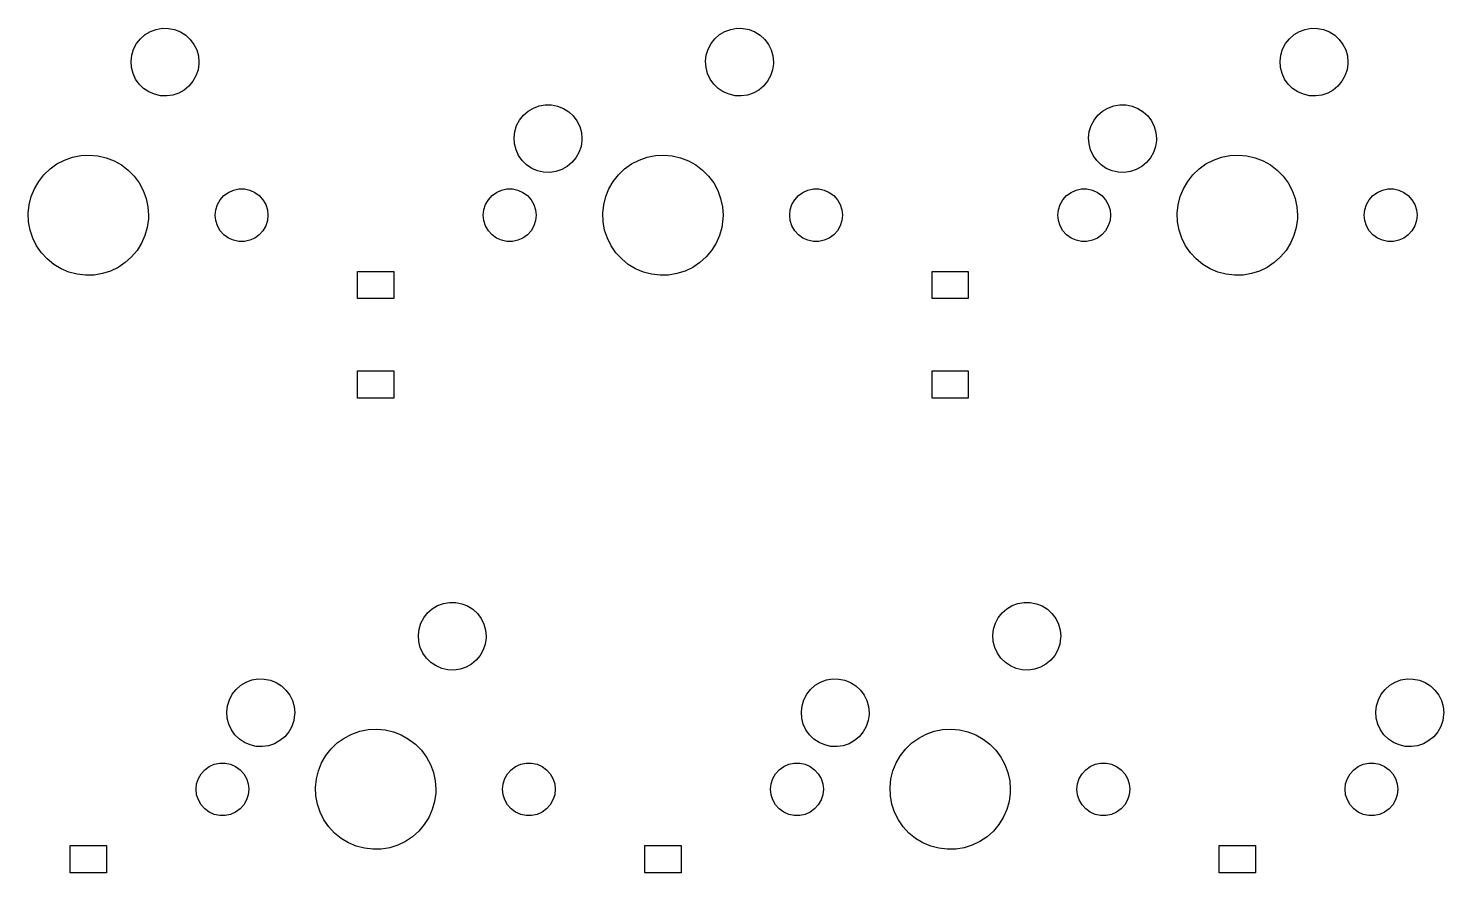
# Model space of a CAD drawing. Extents: x 30 to 427, y -149 to -23.
# Drawn here: x 128.98 to 175.91, y -83.73 to -55.71 of the extents above; entities that cross this region are included whole.
import ezdxf

# ---------------------------------------------------------------- set-up
doc = ezdxf.new("R2010")
doc.units = 0
doc.layers.add('BLACK', color=7, linetype='CONTINUOUS')

msp = doc.modelspace()

# ---------------------------------------------------------------- linework, layer by layer
at = {"layer": 'BLACK', "linetype": 'CONTINUOUS'}
for p, q in [((132.847, -55.9224), (133.024, -55.8171)), ((133.024, -55.8171), (133.218, -55.7458)), ((133.218, -55.7458), (133.42, -55.711)), ((133.42, -55.711), (133.626, -55.7137)), ((133.626, -55.7137), (133.828, -55.7538)), ((133.828, -55.7538), (134.019, -55.8301)), ((134.019, -55.8301), (134.194, -55.94)), ((151.897, -55.9224), (152.074, -55.8171)), ((152.074, -55.8171), (152.268, -55.7458)), ((152.268, -55.7458), (152.47, -55.711)), ((152.47, -55.711), (152.676, -55.7137)), ((152.676, -55.7137), (152.878, -55.7538)), ((152.878, -55.7538), (153.069, -55.8301)), ((153.069, -55.8301), (153.244, -55.94)), ((170.947, -55.9224), (171.124, -55.8171)), ((171.124, -55.8171), (171.318, -55.7458)), ((171.318, -55.7458), (171.52, -55.711)), ((171.52, -55.711), (171.726, -55.7137)), ((171.726, -55.7137), (171.928, -55.7538)), ((171.928, -55.7538), (172.119, -55.8301)), ((172.119, -55.8301), (172.294, -55.94)), ((132.469, -56.402), (132.565, -56.2198)), ((132.565, -56.2198), (132.693, -56.0581)), ((132.693, -56.0581), (132.847, -55.9224)), ((134.194, -55.94), (134.345, -56.0797)), ((134.345, -56.0797), (134.468, -56.2447)), ((134.468, -56.2447), (134.559, -56.4293)), ((151.519, -56.402), (151.615, -56.2198)), ((151.615, -56.2198), (151.743, -56.0581)), ((151.743, -56.0581), (151.897, -55.9224)), ((153.244, -55.94), (153.395, -56.0797)), ((153.395, -56.0797), (153.518, -56.2447)), ((153.518, -56.2447), (153.609, -56.4293)), ((170.569, -56.402), (170.665, -56.2198)), ((170.665, -56.2198), (170.793, -56.0581)), ((170.793, -56.0581), (170.947, -55.9224)), ((172.294, -55.94), (172.445, -56.0797)), ((172.445, -56.0797), (172.568, -56.2447)), ((172.568, -56.2447), (172.659, -56.4293)), ((132.384, -56.8031), (132.408, -56.5986)), ((132.408, -56.5986), (132.469, -56.402)), ((134.559, -56.4293), (134.615, -56.6275)), ((134.615, -56.6275), (134.634, -56.8325)), ((151.434, -56.8031), (151.458, -56.5986)), ((151.458, -56.5986), (151.519, -56.402)), ((153.609, -56.4293), (153.665, -56.6275)), ((153.665, -56.6275), (153.684, -56.8325)), ((170.484, -56.8031), (170.508, -56.5986)), ((170.508, -56.5986), (170.569, -56.402)), ((172.659, -56.4293), (172.715, -56.6275)), ((172.715, -56.6275), (172.734, -56.8325)), ((132.398, -57.0085), (132.384, -56.8031)), ((132.448, -57.208), (132.398, -57.0085)), ((132.534, -57.395), (132.448, -57.208)), ((134.603, -57.0951), (134.536, -57.2901)), ((134.632, -56.8914), (134.603, -57.0951)), ((134.634, -56.8325), (134.632, -56.8914)), ((151.448, -57.0085), (151.434, -56.8031)), ((151.498, -57.208), (151.448, -57.0085)), ((151.584, -57.395), (151.498, -57.208)), ((153.653, -57.0951), (153.586, -57.2901)), ((153.682, -56.8914), (153.653, -57.0951)), ((153.684, -56.8325), (153.682, -56.8914)), ((170.498, -57.0085), (170.484, -56.8031)), ((170.548, -57.208), (170.498, -57.0085)), ((170.634, -57.395), (170.548, -57.208)), ((172.703, -57.0951), (172.636, -57.2901)), ((172.732, -56.8914), (172.703, -57.0951)), ((172.734, -56.8325), (172.732, -56.8914)), ((132.653, -57.5631), (132.534, -57.395)), ((132.801, -57.7068), (132.653, -57.5631)), ((132.972, -57.8212), (132.801, -57.7068)), ((134.304, -57.628), (134.146, -57.7596)), ((134.436, -57.4697), (134.304, -57.628)), ((134.536, -57.2901), (134.436, -57.4697)), ((151.703, -57.5631), (151.584, -57.395)), ((151.851, -57.7068), (151.703, -57.5631)), ((152.022, -57.8212), (151.851, -57.7068)), ((153.354, -57.628), (153.196, -57.7596)), ((153.486, -57.4697), (153.354, -57.628)), ((153.586, -57.2901), (153.486, -57.4697)), ((170.753, -57.5631), (170.634, -57.395)), ((170.901, -57.7068), (170.753, -57.5631)), ((171.072, -57.8212), (170.901, -57.7068)), ((172.404, -57.628), (172.246, -57.7596)), ((172.536, -57.4697), (172.404, -57.628)), ((172.636, -57.2901), (172.536, -57.4697)), ((133.161, -57.9024), (132.972, -57.8212)), ((133.362, -57.9479), (133.161, -57.9024)), ((133.568, -57.956), (133.362, -57.9479)), ((133.771, -57.9264), (133.568, -57.956)), ((133.966, -57.8602), (133.771, -57.9264)), ((134.146, -57.7596), (133.966, -57.8602)), ((152.211, -57.9024), (152.022, -57.8212)), ((152.412, -57.9479), (152.211, -57.9024)), ((152.618, -57.956), (152.412, -57.9479)), ((152.821, -57.9264), (152.618, -57.956)), ((153.016, -57.8602), (152.821, -57.9264)), ((153.196, -57.7596), (153.016, -57.8602)), ((171.261, -57.9024), (171.072, -57.8212)), ((171.462, -57.9479), (171.261, -57.9024)), ((171.668, -57.956), (171.462, -57.9479)), ((171.871, -57.9264), (171.668, -57.956)), ((172.066, -57.8602), (171.871, -57.9264)), ((172.246, -57.7596), (172.066, -57.8602)), ((145.265, -58.7598), (145.393, -58.5981)), ((145.393, -58.5981), (145.547, -58.4624)), ((145.547, -58.4624), (145.724, -58.3571)), ((145.724, -58.3571), (145.918, -58.2858)), ((145.918, -58.2858), (146.12, -58.251)), ((146.12, -58.251), (146.326, -58.2537)), ((146.326, -58.2537), (146.528, -58.2938)), ((146.528, -58.2938), (146.719, -58.3701)), ((146.719, -58.3701), (146.894, -58.48)), ((146.894, -58.48), (147.045, -58.6197)), ((147.045, -58.6197), (147.168, -58.7847)), ((164.315, -58.7598), (164.443, -58.5981)), ((164.443, -58.5981), (164.597, -58.4624)), ((164.597, -58.4624), (164.774, -58.3571)), ((164.774, -58.3571), (164.968, -58.2858)), ((164.968, -58.2858), (165.17, -58.251)), ((165.17, -58.251), (165.376, -58.2537)), ((165.376, -58.2537), (165.578, -58.2938)), ((165.578, -58.2938), (165.769, -58.3701)), ((165.769, -58.3701), (165.944, -58.48)), ((165.944, -58.48), (166.095, -58.6197)), ((166.095, -58.6197), (166.218, -58.7847)), ((145.108, -59.1386), (145.169, -58.942)), ((145.169, -58.942), (145.265, -58.7598)), ((147.168, -58.7847), (147.259, -58.9693)), ((147.259, -58.9693), (147.315, -59.1675)), ((164.158, -59.1386), (164.219, -58.942)), ((164.219, -58.942), (164.315, -58.7598)), ((166.218, -58.7847), (166.309, -58.9693)), ((166.309, -58.9693), (166.365, -59.1675)), ((145.084, -59.3431), (145.108, -59.1386)), ((145.098, -59.5485), (145.084, -59.3431)), ((145.148, -59.748), (145.098, -59.5485)), ((147.332, -59.4314), (147.303, -59.6351)), ((147.315, -59.1675), (147.334, -59.3725)), ((147.334, -59.3725), (147.332, -59.4314)), ((164.134, -59.3431), (164.158, -59.1386)), ((164.148, -59.5485), (164.134, -59.3431)), ((164.198, -59.748), (164.148, -59.5485)), ((166.382, -59.4314), (166.353, -59.6351)), ((166.365, -59.1675), (166.384, -59.3725)), ((166.384, -59.3725), (166.382, -59.4314)), ((130.177, -60.0826), (130.443, -59.9893)), ((130.443, -59.9893), (130.719, -59.9343)), ((130.719, -59.9343), (131, -59.9188)), ((131, -59.9188), (131.281, -59.9431)), ((131.281, -59.9431), (131.555, -60.0067)), ((131.555, -60.0067), (131.818, -60.1084)), ((145.234, -59.935), (145.148, -59.748)), ((145.353, -60.1031), (145.234, -59.935)), ((147.136, -60.0097), (147.004, -60.168)), ((147.236, -59.8301), (147.136, -60.0097)), ((147.303, -59.6351), (147.236, -59.8301)), ((149.227, -60.0826), (149.493, -59.9893)), ((149.493, -59.9893), (149.769, -59.9343)), ((149.769, -59.9343), (150.05, -59.9188)), ((150.05, -59.9188), (150.331, -59.9431)), ((150.331, -59.9431), (150.605, -60.0067)), ((150.605, -60.0067), (150.868, -60.1084)), ((164.284, -59.935), (164.198, -59.748)), ((164.403, -60.1031), (164.284, -59.935)), ((166.186, -60.0097), (166.054, -60.168)), ((166.286, -59.8301), (166.186, -60.0097)), ((166.353, -59.6351), (166.286, -59.8301)), ((168.277, -60.0826), (168.543, -59.9893)), ((168.543, -59.9893), (168.819, -59.9343)), ((168.819, -59.9343), (169.1, -59.9188)), ((169.1, -59.9188), (169.381, -59.9431)), ((169.381, -59.9431), (169.655, -60.0067)), ((169.655, -60.0067), (169.918, -60.1084)), ((129.494, -60.5706), (129.698, -60.3762)), ((129.698, -60.3762), (129.927, -60.2124)), ((129.927, -60.2124), (130.177, -60.0826)), ((131.818, -60.1084), (132.063, -60.246)), ((132.063, -60.246), (132.287, -60.4169)), ((132.287, -60.4169), (132.485, -60.6176)), ((145.501, -60.2468), (145.353, -60.1031)), ((145.672, -60.3612), (145.501, -60.2468)), ((145.861, -60.4424), (145.672, -60.3612)), ((146.062, -60.4879), (145.861, -60.4424)), ((146.268, -60.496), (146.062, -60.4879)), ((146.471, -60.4664), (146.268, -60.496)), ((146.666, -60.4002), (146.471, -60.4664)), ((146.846, -60.2996), (146.666, -60.4002)), ((147.004, -60.168), (146.846, -60.2996)), ((148.544, -60.5706), (148.748, -60.3762)), ((148.748, -60.3762), (148.977, -60.2124)), ((148.977, -60.2124), (149.227, -60.0826)), ((150.868, -60.1084), (151.113, -60.246)), ((151.113, -60.246), (151.337, -60.4169)), ((151.337, -60.4169), (151.535, -60.6176)), ((164.551, -60.2468), (164.403, -60.1031)), ((164.722, -60.3612), (164.551, -60.2468)), ((164.911, -60.4424), (164.722, -60.3612)), ((165.112, -60.4879), (164.911, -60.4424)), ((165.318, -60.496), (165.112, -60.4879)), ((165.521, -60.4664), (165.318, -60.496)), ((165.716, -60.4002), (165.521, -60.4664)), ((165.896, -60.2996), (165.716, -60.4002)), ((166.054, -60.168), (165.896, -60.2996)), ((167.594, -60.5706), (167.798, -60.3762)), ((167.798, -60.3762), (168.027, -60.2124)), ((168.027, -60.2124), (168.277, -60.0826)), ((169.918, -60.1084), (170.163, -60.246)), ((170.163, -60.246), (170.387, -60.4169)), ((170.387, -60.4169), (170.585, -60.6176)), ((129.178, -61.0353), (129.32, -60.7918)), ((129.32, -60.7918), (129.494, -60.5706)), ((132.485, -60.6176), (132.652, -60.8441)), ((132.652, -60.8441), (132.786, -61.092)), ((148.228, -61.0353), (148.37, -60.7918)), ((148.37, -60.7918), (148.544, -60.5706)), ((151.535, -60.6176), (151.702, -60.8441)), ((151.702, -60.8441), (151.836, -61.092)), ((167.278, -61.0353), (167.42, -60.7918)), ((167.42, -60.7918), (167.594, -60.5706)), ((170.585, -60.6176), (170.752, -60.8441)), ((170.752, -60.8441), (170.886, -61.092)), ((129.005, -61.5697), (129.072, -61.2964)), ((129.072, -61.2964), (129.178, -61.0353)), ((132.786, -61.092), (132.883, -61.3562)), ((132.883, -61.3562), (132.943, -61.6316)), ((135.249, -61.5566), (135.341, -61.3982)), ((135.341, -61.3982), (135.463, -61.2622)), ((135.463, -61.2622), (135.611, -61.1547)), ((135.611, -61.1547), (135.778, -61.0803)), ((135.778, -61.0803), (135.957, -61.0423)), ((135.957, -61.0423), (136.14, -61.0423)), ((136.14, -61.0423), (136.319, -61.0803)), ((136.319, -61.0803), (136.486, -61.1547)), ((136.486, -61.1547), (136.634, -61.2622)), ((136.634, -61.2622), (136.757, -61.3982)), ((136.757, -61.3982), (136.848, -61.5566)), ((144.139, -61.5566), (144.231, -61.3982)), ((144.231, -61.3982), (144.353, -61.2622)), ((144.353, -61.2622), (144.501, -61.1547)), ((144.501, -61.1547), (144.668, -61.0803)), ((144.668, -61.0803), (144.847, -61.0423)), ((144.847, -61.0423), (145.03, -61.0423)), ((145.03, -61.0423), (145.209, -61.0803)), ((145.209, -61.0803), (145.376, -61.1547)), ((145.376, -61.1547), (145.524, -61.2622)), ((145.524, -61.2622), (145.647, -61.3982)), ((145.647, -61.3982), (145.738, -61.5566)), ((148.055, -61.5697), (148.122, -61.2964)), ((148.122, -61.2964), (148.228, -61.0353)), ((151.836, -61.092), (151.933, -61.3562)), ((151.933, -61.3562), (151.993, -61.6316)), ((154.299, -61.5566), (154.391, -61.3982)), ((154.391, -61.3982), (154.513, -61.2622)), ((154.513, -61.2622), (154.661, -61.1547)), ((154.661, -61.1547), (154.828, -61.0803)), ((154.828, -61.0803), (155.007, -61.0423)), ((155.007, -61.0423), (155.19, -61.0423)), ((155.19, -61.0423), (155.369, -61.0803)), ((155.369, -61.0803), (155.536, -61.1547)), ((155.536, -61.1547), (155.684, -61.2622)), ((155.684, -61.2622), (155.807, -61.3982)), ((155.807, -61.3982), (155.898, -61.5566)), ((163.189, -61.5566), (163.281, -61.3982)), ((163.281, -61.3982), (163.403, -61.2622)), ((163.403, -61.2622), (163.551, -61.1547)), ((163.551, -61.1547), (163.718, -61.0803)), ((163.718, -61.0803), (163.897, -61.0423)), ((163.897, -61.0423), (164.08, -61.0423)), ((164.08, -61.0423), (164.259, -61.0803)), ((164.259, -61.0803), (164.426, -61.1547)), ((164.426, -61.1547), (164.574, -61.2622)), ((164.574, -61.2622), (164.697, -61.3982)), ((164.697, -61.3982), (164.788, -61.5566)), ((167.105, -61.5697), (167.172, -61.2964)), ((167.172, -61.2964), (167.278, -61.0353)), ((170.886, -61.092), (170.983, -61.3562)), ((170.983, -61.3562), (171.043, -61.6316)), ((173.349, -61.5566), (173.441, -61.3982)), ((173.441, -61.3982), (173.563, -61.2622)), ((173.563, -61.2622), (173.711, -61.1547)), ((173.711, -61.1547), (173.878, -61.0803)), ((173.878, -61.0803), (174.057, -61.0423)), ((174.057, -61.0423), (174.24, -61.0423)), ((174.24, -61.0423), (174.419, -61.0803)), ((174.419, -61.0803), (174.586, -61.1547)), ((174.586, -61.1547), (174.734, -61.2622)), ((174.734, -61.2622), (174.857, -61.3982)), ((174.857, -61.3982), (174.948, -61.5566)), ((128.976, -61.8499), (129.005, -61.5697)), ((128.987, -62.1313), (128.976, -61.8499)), ((132.943, -61.6316), (132.963, -61.9125)), ((132.963, -61.9125), (132.959, -62.0377)), ((135.174, -61.9125), (135.193, -61.7306)), ((135.193, -62.0944), (135.174, -61.9125)), ((135.193, -61.7306), (135.249, -61.5566)), ((136.848, -61.5566), (136.905, -61.7306)), ((136.905, -61.7306), (136.924, -61.9125)), ((136.924, -61.9125), (136.905, -62.0944)), ((144.064, -61.9125), (144.083, -61.7306)), ((144.083, -62.0944), (144.064, -61.9125)), ((144.083, -61.7306), (144.139, -61.5566)), ((145.738, -61.5566), (145.795, -61.7306)), ((145.795, -61.7306), (145.814, -61.9125)), ((145.814, -61.9125), (145.795, -62.0944)), ((148.026, -61.8499), (148.055, -61.5697)), ((148.037, -62.1313), (148.026, -61.8499)), ((151.993, -61.6316), (152.013, -61.9125)), ((152.013, -61.9125), (152.009, -62.0377)), ((154.224, -61.9125), (154.243, -61.7306)), ((154.243, -62.0944), (154.224, -61.9125)), ((154.243, -61.7306), (154.299, -61.5566)), ((155.898, -61.5566), (155.955, -61.7306)), ((155.955, -61.7306), (155.974, -61.9125)), ((155.974, -61.9125), (155.955, -62.0944)), ((163.114, -61.9125), (163.133, -61.7306)), ((163.133, -62.0944), (163.114, -61.9125)), ((163.133, -61.7306), (163.189, -61.5566)), ((164.788, -61.5566), (164.845, -61.7306)), ((164.845, -61.7306), (164.864, -61.9125)), ((164.864, -61.9125), (164.845, -62.0944)), ((167.076, -61.8499), (167.105, -61.5697)), ((167.087, -62.1313), (167.076, -61.8499)), ((171.043, -61.6316), (171.063, -61.9125)), ((171.063, -61.9125), (171.059, -62.0377)), ((173.274, -61.9125), (173.293, -61.7306)), ((173.293, -62.0944), (173.274, -61.9125)), ((173.293, -61.7306), (173.349, -61.5566)), ((174.948, -61.5566), (175.005, -61.7306)), ((175.005, -61.7306), (175.024, -61.9125)), ((175.024, -61.9125), (175.005, -62.0944)), ((129.037, -62.4084), (128.987, -62.1313)), ((129.127, -62.6755), (129.037, -62.4084)), ((132.921, -62.3168), (132.845, -62.5879)), ((132.959, -62.0377), (132.921, -62.3168)), ((135.249, -62.2684), (135.193, -62.0944)), ((135.341, -62.4268), (135.249, -62.2684)), ((136.848, -62.2684), (136.757, -62.4268)), ((136.905, -62.0944), (136.848, -62.2684)), ((144.139, -62.2684), (144.083, -62.0944)), ((144.231, -62.4268), (144.139, -62.2684)), ((145.738, -62.2684), (145.647, -62.4268)), ((145.795, -62.0944), (145.738, -62.2684)), ((148.087, -62.4084), (148.037, -62.1313)), ((148.177, -62.6755), (148.087, -62.4084)), ((151.971, -62.3168), (151.895, -62.5879)), ((152.009, -62.0377), (151.971, -62.3168)), ((154.299, -62.2684), (154.243, -62.0944)), ((154.391, -62.4268), (154.299, -62.2684)), ((155.898, -62.2684), (155.807, -62.4268)), ((155.955, -62.0944), (155.898, -62.2684)), ((163.189, -62.2684), (163.133, -62.0944)), ((163.281, -62.4268), (163.189, -62.2684)), ((164.788, -62.2684), (164.697, -62.4268)), ((164.845, -62.0944), (164.788, -62.2684)), ((167.137, -62.4084), (167.087, -62.1313)), ((167.227, -62.6755), (167.137, -62.4084)), ((171.021, -62.3168), (170.945, -62.5879)), ((171.059, -62.0377), (171.021, -62.3168)), ((173.349, -62.2684), (173.293, -62.0944)), ((173.441, -62.4268), (173.349, -62.2684)), ((174.948, -62.2684), (174.857, -62.4268)), ((175.005, -62.0944), (174.948, -62.2684)), ((129.253, -62.9275), (129.127, -62.6755)), ((132.731, -62.8455), (132.582, -63.0845)), ((132.845, -62.5879), (132.731, -62.8455)), ((135.463, -62.5628), (135.341, -62.4268)), ((135.611, -62.6703), (135.463, -62.5628)), ((135.778, -62.7447), (135.611, -62.6703)), ((135.957, -62.7827), (135.778, -62.7447)), ((136.14, -62.7827), (135.957, -62.7827)), ((136.319, -62.7447), (136.14, -62.7827)), ((136.486, -62.6703), (136.319, -62.7447)), ((136.634, -62.5628), (136.486, -62.6703)), ((136.757, -62.4268), (136.634, -62.5628)), ((144.353, -62.5628), (144.231, -62.4268)), ((144.501, -62.6703), (144.353, -62.5628)), ((144.668, -62.7447), (144.501, -62.6703)), ((144.847, -62.7827), (144.668, -62.7447)), ((145.03, -62.7827), (144.847, -62.7827)), ((145.209, -62.7447), (145.03, -62.7827)), ((145.376, -62.6703), (145.209, -62.7447)), ((145.524, -62.5628), (145.376, -62.6703)), ((145.647, -62.4268), (145.524, -62.5628)), ((148.303, -62.9275), (148.177, -62.6755)), ((151.781, -62.8455), (151.632, -63.0845)), ((151.895, -62.5879), (151.781, -62.8455)), ((154.513, -62.5628), (154.391, -62.4268)), ((154.661, -62.6703), (154.513, -62.5628)), ((154.828, -62.7447), (154.661, -62.6703)), ((155.007, -62.7827), (154.828, -62.7447)), ((155.19, -62.7827), (155.007, -62.7827)), ((155.369, -62.7447), (155.19, -62.7827)), ((155.536, -62.6703), (155.369, -62.7447)), ((155.684, -62.5628), (155.536, -62.6703)), ((155.807, -62.4268), (155.684, -62.5628)), ((163.403, -62.5628), (163.281, -62.4268)), ((163.551, -62.6703), (163.403, -62.5628)), ((163.718, -62.7447), (163.551, -62.6703)), ((163.897, -62.7827), (163.718, -62.7447)), ((164.08, -62.7827), (163.897, -62.7827)), ((164.259, -62.7447), (164.08, -62.7827)), ((164.426, -62.6703), (164.259, -62.7447)), ((164.574, -62.5628), (164.426, -62.6703)), ((164.697, -62.4268), (164.574, -62.5628)), ((167.353, -62.9275), (167.227, -62.6755)), ((170.831, -62.8455), (170.682, -63.0845)), ((170.945, -62.5879), (170.831, -62.8455)), ((173.563, -62.5628), (173.441, -62.4268)), ((173.711, -62.6703), (173.563, -62.5628)), ((173.878, -62.7447), (173.711, -62.6703)), ((174.057, -62.7827), (173.878, -62.7447)), ((174.24, -62.7827), (174.057, -62.7827)), ((174.419, -62.7447), (174.24, -62.7827)), ((174.586, -62.6703), (174.419, -62.7447)), ((174.734, -62.5628), (174.586, -62.6703)), ((174.857, -62.4268), (174.734, -62.5628)), ((129.413, -63.1592), (129.253, -62.9275)), ((129.604, -63.366), (129.413, -63.1592)), ((132.401, -63.3001), (132.191, -63.488)), ((132.582, -63.0845), (132.401, -63.3001)), ((148.463, -63.1592), (148.303, -62.9275)), ((148.654, -63.366), (148.463, -63.1592)), ((151.451, -63.3001), (151.241, -63.488)), ((151.632, -63.0845), (151.451, -63.3001)), ((167.513, -63.1592), (167.353, -62.9275)), ((167.704, -63.366), (167.513, -63.1592)), ((170.501, -63.3001), (170.291, -63.488)), ((170.682, -63.0845), (170.501, -63.3001)), ((129.822, -63.5438), (129.604, -63.366)), ((130.064, -63.6891), (129.822, -63.5438)), ((130.323, -63.7989), (130.064, -63.6891)), ((130.595, -63.8711), (130.323, -63.7989)), ((131.703, -63.7664), (131.434, -63.8513)), ((131.957, -63.6445), (131.703, -63.7664)), ((132.191, -63.488), (131.957, -63.6445)), ((139.894, -64.6812), (139.894, -63.7812)), ((139.894, -63.7812), (141.094, -63.7812)), ((141.094, -63.7812), (141.094, -64.6812)), ((148.872, -63.5438), (148.654, -63.366)), ((149.114, -63.6891), (148.872, -63.5438)), ((149.373, -63.7989), (149.114, -63.6891)), ((149.645, -63.8711), (149.373, -63.7989)), ((150.753, -63.7664), (150.484, -63.8513)), ((151.007, -63.6445), (150.753, -63.7664)), ((151.241, -63.488), (151.007, -63.6445)), ((158.944, -64.6812), (158.944, -63.7812)), ((158.944, -63.7812), (160.144, -63.7812)), ((160.144, -63.7812), (160.144, -64.6812)), ((167.922, -63.5438), (167.704, -63.366)), ((168.164, -63.6891), (167.922, -63.5438)), ((168.423, -63.7989), (168.164, -63.6891)), ((168.695, -63.8711), (168.423, -63.7989)), ((169.803, -63.7664), (169.534, -63.8513)), ((170.057, -63.6445), (169.803, -63.7664)), ((170.291, -63.488), (170.057, -63.6445)), ((130.875, -63.9042), (130.595, -63.8711)), ((131.156, -63.8976), (130.875, -63.9042)), ((131.434, -63.8513), (131.156, -63.8976)), ((149.925, -63.9042), (149.645, -63.8711)), ((150.206, -63.8976), (149.925, -63.9042)), ((150.484, -63.8513), (150.206, -63.8976)), ((168.975, -63.9042), (168.695, -63.8711)), ((169.256, -63.8976), (168.975, -63.9042)), ((169.534, -63.8513), (169.256, -63.8976)), ((141.094, -64.6812), (139.894, -64.6812)), ((160.144, -64.6812), (158.944, -64.6812)), ((139.894, -67.9813), (139.894, -67.0812)), ((139.894, -67.0812), (141.094, -67.0812)), ((141.094, -67.0812), (141.094, -67.9813)), ((158.944, -67.9813), (158.944, -67.0812)), ((158.944, -67.0812), (160.144, -67.0812)), ((160.144, -67.0812), (160.144, -67.9813)), ((141.094, -67.9813), (139.894, -67.9813)), ((160.144, -67.9813), (158.944, -67.9813)), ((142.218, -75.1081), (142.372, -74.9724)), ((142.372, -74.9724), (142.549, -74.8671)), ((142.549, -74.8671), (142.743, -74.7958)), ((142.743, -74.7958), (142.945, -74.761)), ((142.945, -74.761), (143.151, -74.7637)), ((143.151, -74.7637), (143.353, -74.8038)), ((143.353, -74.8038), (143.544, -74.8801)), ((143.544, -74.8801), (143.719, -74.99)), ((143.719, -74.99), (143.87, -75.1297)), ((161.268, -75.1081), (161.422, -74.9724)), ((161.422, -74.9724), (161.599, -74.8671)), ((161.599, -74.8671), (161.793, -74.7958)), ((161.793, -74.7958), (161.995, -74.761)), ((161.995, -74.761), (162.201, -74.7637)), ((162.201, -74.7637), (162.403, -74.8038)), ((162.403, -74.8038), (162.594, -74.8801)), ((162.594, -74.8801), (162.769, -74.99)), ((162.769, -74.99), (162.92, -75.1297)), ((141.933, -75.6486), (141.994, -75.452)), ((141.994, -75.452), (142.09, -75.2698)), ((142.09, -75.2698), (142.218, -75.1081)), ((143.87, -75.1297), (143.993, -75.2947)), ((143.993, -75.2947), (144.084, -75.4793)), ((144.084, -75.4793), (144.14, -75.6775)), ((160.983, -75.6486), (161.044, -75.452)), ((161.044, -75.452), (161.14, -75.2698)), ((161.14, -75.2698), (161.268, -75.1081)), ((162.92, -75.1297), (163.043, -75.2947)), ((163.043, -75.2947), (163.134, -75.4793)), ((163.134, -75.4793), (163.19, -75.6775)), ((141.909, -75.8531), (141.933, -75.6486)), ((141.923, -76.0585), (141.909, -75.8531)), ((144.157, -75.9414), (144.128, -76.1451)), ((144.14, -75.6775), (144.159, -75.8825)), ((144.159, -75.8825), (144.157, -75.9414)), ((160.959, -75.8531), (160.983, -75.6486)), ((160.973, -76.0585), (160.959, -75.8531)), ((163.207, -75.9414), (163.178, -76.1451)), ((163.19, -75.6775), (163.209, -75.8825)), ((163.209, -75.8825), (163.207, -75.9414)), ((141.973, -76.258), (141.923, -76.0585)), ((142.059, -76.445), (141.973, -76.258)), ((142.178, -76.6131), (142.059, -76.445)), ((144.061, -76.3401), (143.961, -76.5197)), ((144.128, -76.1451), (144.061, -76.3401)), ((161.023, -76.258), (160.973, -76.0585)), ((161.109, -76.445), (161.023, -76.258)), ((161.228, -76.6131), (161.109, -76.445)), ((163.111, -76.3401), (163.011, -76.5197)), ((163.178, -76.1451), (163.111, -76.3401)), ((142.326, -76.7568), (142.178, -76.6131)), ((142.497, -76.8712), (142.326, -76.7568)), ((142.686, -76.9524), (142.497, -76.8712)), ((142.887, -76.9979), (142.686, -76.9524)), ((143.491, -76.9102), (143.296, -76.9764)), ((143.671, -76.8096), (143.491, -76.9102)), ((143.829, -76.678), (143.671, -76.8096)), ((143.961, -76.5197), (143.829, -76.678)), ((161.376, -76.7568), (161.228, -76.6131)), ((161.547, -76.8712), (161.376, -76.7568)), ((161.736, -76.9524), (161.547, -76.8712)), ((161.937, -76.9979), (161.736, -76.9524)), ((162.541, -76.9102), (162.346, -76.9764)), ((162.721, -76.8096), (162.541, -76.9102)), ((162.879, -76.678), (162.721, -76.8096)), ((163.011, -76.5197), (162.879, -76.678)), ((136.022, -77.5124), (136.199, -77.4071)), ((136.199, -77.4071), (136.393, -77.3358)), ((136.393, -77.3358), (136.595, -77.301)), ((136.595, -77.301), (136.801, -77.3037)), ((136.801, -77.3037), (137.003, -77.3438)), ((137.003, -77.3438), (137.194, -77.4201)), ((137.194, -77.4201), (137.369, -77.53)), ((143.093, -77.006), (142.887, -76.9979)), ((143.296, -76.9764), (143.093, -77.006)), ((155.072, -77.5124), (155.249, -77.4071)), ((155.249, -77.4071), (155.443, -77.3358)), ((155.443, -77.3358), (155.645, -77.301)), ((155.645, -77.301), (155.851, -77.3037)), ((155.851, -77.3037), (156.053, -77.3438)), ((156.053, -77.3438), (156.244, -77.4201)), ((156.244, -77.4201), (156.419, -77.53)), ((162.143, -77.006), (161.937, -76.9979)), ((162.346, -76.9764), (162.143, -77.006)), ((174.122, -77.5124), (174.299, -77.4071)), ((174.299, -77.4071), (174.493, -77.3358)), ((174.493, -77.3358), (174.695, -77.301)), ((174.695, -77.301), (174.901, -77.3037)), ((174.901, -77.3037), (175.103, -77.3438)), ((175.103, -77.3438), (175.294, -77.4201)), ((175.294, -77.4201), (175.469, -77.53)), ((135.644, -77.992), (135.74, -77.8098)), ((135.74, -77.8098), (135.868, -77.6481)), ((135.868, -77.6481), (136.022, -77.5124)), ((137.369, -77.53), (137.52, -77.6697)), ((137.52, -77.6697), (137.643, -77.8347)), ((137.643, -77.8347), (137.734, -78.0193)), ((154.694, -77.992), (154.79, -77.8098)), ((154.79, -77.8098), (154.918, -77.6481)), ((154.918, -77.6481), (155.072, -77.5124)), ((156.419, -77.53), (156.57, -77.6697)), ((156.57, -77.6697), (156.693, -77.8347)), ((156.693, -77.8347), (156.784, -78.0193)), ((173.744, -77.992), (173.84, -77.8098)), ((173.84, -77.8098), (173.968, -77.6481)), ((173.968, -77.6481), (174.122, -77.5124)), ((175.469, -77.53), (175.62, -77.6697)), ((175.62, -77.6697), (175.743, -77.8347)), ((175.743, -77.8347), (175.834, -78.0193)), ((135.559, -78.3931), (135.583, -78.1886)), ((135.583, -78.1886), (135.644, -77.992)), ((137.734, -78.0193), (137.79, -78.2175)), ((137.79, -78.2175), (137.809, -78.4225)), ((154.609, -78.3931), (154.633, -78.1886)), ((154.633, -78.1886), (154.694, -77.992)), ((156.784, -78.0193), (156.84, -78.2175)), ((156.84, -78.2175), (156.859, -78.4225)), ((173.659, -78.3931), (173.683, -78.1886)), ((173.683, -78.1886), (173.744, -77.992)), ((175.834, -78.0193), (175.89, -78.2175)), ((175.89, -78.2175), (175.909, -78.4225)), ((135.573, -78.5985), (135.559, -78.3931)), ((135.623, -78.798), (135.573, -78.5985)), ((135.709, -78.985), (135.623, -78.798)), ((137.778, -78.6851), (137.711, -78.8801)), ((137.807, -78.4814), (137.778, -78.6851)), ((137.809, -78.4225), (137.807, -78.4814)), ((154.623, -78.5985), (154.609, -78.3931)), ((154.673, -78.798), (154.623, -78.5985)), ((154.759, -78.985), (154.673, -78.798)), ((156.828, -78.6851), (156.761, -78.8801)), ((156.857, -78.4814), (156.828, -78.6851)), ((156.859, -78.4225), (156.857, -78.4814)), ((173.673, -78.5985), (173.659, -78.3931)), ((173.723, -78.798), (173.673, -78.5985)), ((173.809, -78.985), (173.723, -78.798)), ((175.878, -78.6851), (175.811, -78.8801)), ((175.907, -78.4814), (175.878, -78.6851)), ((175.909, -78.4225), (175.907, -78.4814)), ((135.828, -79.1531), (135.709, -78.985)), ((135.976, -79.2968), (135.828, -79.1531)), ((136.147, -79.4112), (135.976, -79.2968)), ((137.479, -79.218), (137.321, -79.3496)), ((137.611, -79.0597), (137.479, -79.218)), ((137.711, -78.8801), (137.611, -79.0597)), ((139.223, -79.4262), (139.452, -79.2624)), ((139.452, -79.2624), (139.702, -79.1326)), ((139.702, -79.1326), (139.968, -79.0393)), ((139.968, -79.0393), (140.244, -78.9843)), ((140.244, -78.9843), (140.525, -78.9688)), ((140.525, -78.9688), (140.806, -78.9931)), ((140.806, -78.9931), (141.08, -79.0567)), ((141.08, -79.0567), (141.343, -79.1584)), ((141.343, -79.1584), (141.588, -79.296)), ((141.588, -79.296), (141.812, -79.4669)), ((154.878, -79.1531), (154.759, -78.985)), ((155.026, -79.2968), (154.878, -79.1531)), ((155.197, -79.4112), (155.026, -79.2968)), ((156.529, -79.218), (156.371, -79.3496)), ((156.661, -79.0597), (156.529, -79.218)), ((156.761, -78.8801), (156.661, -79.0597)), ((158.273, -79.4262), (158.502, -79.2624)), ((158.502, -79.2624), (158.752, -79.1326)), ((158.752, -79.1326), (159.018, -79.0393)), ((159.018, -79.0393), (159.294, -78.9843)), ((159.294, -78.9843), (159.575, -78.9688)), ((159.575, -78.9688), (159.856, -78.9931)), ((159.856, -78.9931), (160.13, -79.0567)), ((160.13, -79.0567), (160.393, -79.1584)), ((160.393, -79.1584), (160.638, -79.296)), ((160.638, -79.296), (160.862, -79.4669)), ((173.928, -79.1531), (173.809, -78.985)), ((174.076, -79.2968), (173.928, -79.1531)), ((174.247, -79.4112), (174.076, -79.2968)), ((175.579, -79.218), (175.421, -79.3496)), ((175.711, -79.0597), (175.579, -79.218)), ((175.811, -78.8801), (175.711, -79.0597)), ((136.336, -79.4924), (136.147, -79.4112)), ((136.537, -79.5379), (136.336, -79.4924)), ((136.743, -79.546), (136.537, -79.5379)), ((136.946, -79.5164), (136.743, -79.546)), ((137.141, -79.4502), (136.946, -79.5164)), ((137.321, -79.3496), (137.141, -79.4502)), ((138.845, -79.8418), (139.019, -79.6206)), ((139.019, -79.6206), (139.223, -79.4262)), ((141.812, -79.4669), (142.01, -79.6676)), ((142.01, -79.6676), (142.177, -79.8941)), ((155.386, -79.4924), (155.197, -79.4112)), ((155.587, -79.5379), (155.386, -79.4924)), ((155.793, -79.546), (155.587, -79.5379)), ((155.996, -79.5164), (155.793, -79.546)), ((156.191, -79.4502), (155.996, -79.5164)), ((156.371, -79.3496), (156.191, -79.4502)), ((157.895, -79.8418), (158.069, -79.6206)), ((158.069, -79.6206), (158.273, -79.4262)), ((160.862, -79.4669), (161.06, -79.6676)), ((161.06, -79.6676), (161.227, -79.8941)), ((174.436, -79.4924), (174.247, -79.4112)), ((174.637, -79.5379), (174.436, -79.4924)), ((174.843, -79.546), (174.637, -79.5379)), ((175.046, -79.5164), (174.843, -79.546)), ((175.241, -79.4502), (175.046, -79.5164)), ((175.421, -79.3496), (175.241, -79.4502)), ((134.828, -80.3122), (134.976, -80.2047)), ((134.976, -80.2047), (135.143, -80.1303)), ((135.143, -80.1303), (135.322, -80.0923)), ((135.322, -80.0923), (135.505, -80.0923)), ((135.505, -80.0923), (135.684, -80.1303)), ((135.684, -80.1303), (135.851, -80.2047)), ((135.851, -80.2047), (135.999, -80.3122)), ((138.597, -80.3464), (138.703, -80.0853)), ((138.703, -80.0853), (138.845, -79.8418)), ((142.177, -79.8941), (142.311, -80.142)), ((142.311, -80.142), (142.408, -80.4062)), ((144.988, -80.3122), (145.136, -80.2047)), ((145.136, -80.2047), (145.303, -80.1303)), ((145.303, -80.1303), (145.482, -80.0923)), ((145.482, -80.0923), (145.665, -80.0923)), ((145.665, -80.0923), (145.844, -80.1303)), ((145.844, -80.1303), (146.011, -80.2047)), ((146.011, -80.2047), (146.159, -80.3122)), ((153.878, -80.3122), (154.026, -80.2047)), ((154.026, -80.2047), (154.193, -80.1303)), ((154.193, -80.1303), (154.372, -80.0923)), ((154.372, -80.0923), (154.555, -80.0923)), ((154.555, -80.0923), (154.734, -80.1303)), ((154.734, -80.1303), (154.901, -80.2047)), ((154.901, -80.2047), (155.049, -80.3122)), ((157.647, -80.3464), (157.753, -80.0853)), ((157.753, -80.0853), (157.895, -79.8418)), ((161.227, -79.8941), (161.361, -80.142)), ((161.361, -80.142), (161.458, -80.4062)), ((164.038, -80.3122), (164.186, -80.2047)), ((164.186, -80.2047), (164.353, -80.1303)), ((164.353, -80.1303), (164.532, -80.0923)), ((164.532, -80.0923), (164.715, -80.0923)), ((164.715, -80.0923), (164.894, -80.1303)), ((164.894, -80.1303), (165.061, -80.2047)), ((165.061, -80.2047), (165.209, -80.3122)), ((172.928, -80.3122), (173.076, -80.2047)), ((173.076, -80.2047), (173.243, -80.1303)), ((173.243, -80.1303), (173.422, -80.0923)), ((173.422, -80.0923), (173.605, -80.0923)), ((173.605, -80.0923), (173.784, -80.1303)), ((173.784, -80.1303), (173.951, -80.2047)), ((173.951, -80.2047), (174.099, -80.3122)), ((134.558, -80.7806), (134.614, -80.6066)), ((134.614, -80.6066), (134.706, -80.4482)), ((134.706, -80.4482), (134.828, -80.3122)), ((135.999, -80.3122), (136.122, -80.4482)), ((136.122, -80.4482), (136.213, -80.6066)), ((136.213, -80.6066), (136.27, -80.7806)), ((138.501, -80.8999), (138.53, -80.6197)), ((138.53, -80.6197), (138.597, -80.3464)), ((142.408, -80.4062), (142.468, -80.6816)), ((142.468, -80.6816), (142.488, -80.9625)), ((144.718, -80.7806), (144.774, -80.6066)), ((144.774, -80.6066), (144.866, -80.4482)), ((144.866, -80.4482), (144.988, -80.3122)), ((146.159, -80.3122), (146.282, -80.4482)), ((146.282, -80.4482), (146.373, -80.6066)), ((146.373, -80.6066), (146.43, -80.7806)), ((153.608, -80.7806), (153.664, -80.6066)), ((153.664, -80.6066), (153.756, -80.4482)), ((153.756, -80.4482), (153.878, -80.3122)), ((155.049, -80.3122), (155.172, -80.4482)), ((155.172, -80.4482), (155.263, -80.6066)), ((155.263, -80.6066), (155.32, -80.7806)), ((157.551, -80.8999), (157.58, -80.6197)), ((157.58, -80.6197), (157.647, -80.3464)), ((161.458, -80.4062), (161.518, -80.6816)), ((161.518, -80.6816), (161.538, -80.9625)), ((163.768, -80.7806), (163.824, -80.6066)), ((163.824, -80.6066), (163.916, -80.4482)), ((163.916, -80.4482), (164.038, -80.3122)), ((165.209, -80.3122), (165.332, -80.4482)), ((165.332, -80.4482), (165.423, -80.6066)), ((165.423, -80.6066), (165.48, -80.7806)), ((172.658, -80.7806), (172.714, -80.6066)), ((172.714, -80.6066), (172.806, -80.4482)), ((172.806, -80.4482), (172.928, -80.3122)), ((174.099, -80.3122), (174.222, -80.4482)), ((174.222, -80.4482), (174.313, -80.6066)), ((174.313, -80.6066), (174.37, -80.7806)), ((134.539, -80.9625), (134.558, -80.7806)), ((134.558, -81.1444), (134.539, -80.9625)), ((134.614, -81.3184), (134.558, -81.1444)), ((136.27, -81.1444), (136.213, -81.3184)), ((136.27, -80.7806), (136.289, -80.9625)), ((136.289, -80.9625), (136.27, -81.1444)), ((138.512, -81.1813), (138.501, -80.8999)), ((138.562, -81.4584), (138.512, -81.1813)), ((142.484, -81.0877), (142.446, -81.3668)), ((142.488, -80.9625), (142.484, -81.0877)), ((144.699, -80.9625), (144.718, -80.7806)), ((144.718, -81.1444), (144.699, -80.9625)), ((144.774, -81.3184), (144.718, -81.1444)), ((146.43, -81.1444), (146.373, -81.3184)), ((146.43, -80.7806), (146.449, -80.9625)), ((146.449, -80.9625), (146.43, -81.1444)), ((153.589, -80.9625), (153.608, -80.7806)), ((153.608, -81.1444), (153.589, -80.9625)), ((153.664, -81.3184), (153.608, -81.1444)), ((155.32, -81.1444), (155.263, -81.3184)), ((155.32, -80.7806), (155.339, -80.9625)), ((155.339, -80.9625), (155.32, -81.1444)), ((157.562, -81.1813), (157.551, -80.8999)), ((157.612, -81.4584), (157.562, -81.1813)), ((161.534, -81.0877), (161.496, -81.3668)), ((161.538, -80.9625), (161.534, -81.0877)), ((163.749, -80.9625), (163.768, -80.7806)), ((163.768, -81.1444), (163.749, -80.9625)), ((163.824, -81.3184), (163.768, -81.1444)), ((165.48, -81.1444), (165.423, -81.3184)), ((165.48, -80.7806), (165.499, -80.9625)), ((165.499, -80.9625), (165.48, -81.1444)), ((172.639, -80.9625), (172.658, -80.7806)), ((172.658, -81.1444), (172.639, -80.9625)), ((172.714, -81.3184), (172.658, -81.1444)), ((174.37, -81.1444), (174.313, -81.3184)), ((174.37, -80.7806), (174.389, -80.9625)), ((174.389, -80.9625), (174.37, -81.1444)), ((134.706, -81.4768), (134.614, -81.3184)), ((134.828, -81.6128), (134.706, -81.4768)), ((134.976, -81.7203), (134.828, -81.6128)), ((135.999, -81.6128), (135.851, -81.7203)), ((136.122, -81.4768), (135.999, -81.6128)), ((136.213, -81.3184), (136.122, -81.4768)), ((138.652, -81.7255), (138.562, -81.4584)), ((142.37, -81.6379), (142.256, -81.8955)), ((142.446, -81.3668), (142.37, -81.6379)), ((144.866, -81.4768), (144.774, -81.3184)), ((144.988, -81.6128), (144.866, -81.4768)), ((145.136, -81.7203), (144.988, -81.6128)), ((146.159, -81.6128), (146.011, -81.7203)), ((146.282, -81.4768), (146.159, -81.6128)), ((146.373, -81.3184), (146.282, -81.4768)), ((153.756, -81.4768), (153.664, -81.3184)), ((153.878, -81.6128), (153.756, -81.4768)), ((154.026, -81.7203), (153.878, -81.6128)), ((155.049, -81.6128), (154.901, -81.7203)), ((155.172, -81.4768), (155.049, -81.6128)), ((155.263, -81.3184), (155.172, -81.4768)), ((157.702, -81.7255), (157.612, -81.4584)), ((161.42, -81.6379), (161.306, -81.8955)), ((161.496, -81.3668), (161.42, -81.6379)), ((163.916, -81.4768), (163.824, -81.3184)), ((164.038, -81.6128), (163.916, -81.4768)), ((164.186, -81.7203), (164.038, -81.6128)), ((165.209, -81.6128), (165.061, -81.7203)), ((165.332, -81.4768), (165.209, -81.6128)), ((165.423, -81.3184), (165.332, -81.4768)), ((172.806, -81.4768), (172.714, -81.3184)), ((172.928, -81.6128), (172.806, -81.4768)), ((173.076, -81.7203), (172.928, -81.6128)), ((174.099, -81.6128), (173.951, -81.7203)), ((174.222, -81.4768), (174.099, -81.6128)), ((174.313, -81.3184), (174.222, -81.4768)), ((135.143, -81.7947), (134.976, -81.7203)), ((135.322, -81.8327), (135.143, -81.7947)), ((135.505, -81.8327), (135.322, -81.8327)), ((135.684, -81.7947), (135.505, -81.8327)), ((135.851, -81.7203), (135.684, -81.7947)), ((138.778, -81.9775), (138.652, -81.7255)), ((138.938, -82.2092), (138.778, -81.9775)), ((142.256, -81.8955), (142.107, -82.1345)), ((145.303, -81.7947), (145.136, -81.7203)), ((145.482, -81.8327), (145.303, -81.7947)), ((145.665, -81.8327), (145.482, -81.8327)), ((145.844, -81.7947), (145.665, -81.8327)), ((146.011, -81.7203), (145.844, -81.7947)), ((154.193, -81.7947), (154.026, -81.7203)), ((154.372, -81.8327), (154.193, -81.7947)), ((154.555, -81.8327), (154.372, -81.8327)), ((154.734, -81.7947), (154.555, -81.8327)), ((154.901, -81.7203), (154.734, -81.7947)), ((157.828, -81.9775), (157.702, -81.7255)), ((157.988, -82.2092), (157.828, -81.9775)), ((161.306, -81.8955), (161.157, -82.1345)), ((164.353, -81.7947), (164.186, -81.7203)), ((164.532, -81.8327), (164.353, -81.7947)), ((164.715, -81.8327), (164.532, -81.8327)), ((164.894, -81.7947), (164.715, -81.8327)), ((165.061, -81.7203), (164.894, -81.7947)), ((173.243, -81.7947), (173.076, -81.7203)), ((173.422, -81.8327), (173.243, -81.7947)), ((173.605, -81.8327), (173.422, -81.8327)), ((173.784, -81.7947), (173.605, -81.8327)), ((173.951, -81.7203), (173.784, -81.7947)), ((139.129, -82.416), (138.938, -82.2092)), ((139.347, -82.5938), (139.129, -82.416)), ((139.589, -82.7391), (139.347, -82.5938)), ((141.716, -82.538), (141.482, -82.6945)), ((141.926, -82.3501), (141.716, -82.538)), ((142.107, -82.1345), (141.926, -82.3501)), ((158.179, -82.416), (157.988, -82.2092)), ((158.397, -82.5938), (158.179, -82.416)), ((158.639, -82.7391), (158.397, -82.5938)), ((160.766, -82.538), (160.532, -82.6945)), ((160.976, -82.3501), (160.766, -82.538)), ((161.157, -82.1345), (160.976, -82.3501)), ((130.369, -83.7313), (130.369, -82.8312)), ((130.369, -82.8312), (131.569, -82.8312)), ((131.569, -82.8312), (131.569, -83.7313)), ((139.848, -82.8489), (139.589, -82.7391)), ((140.12, -82.9211), (139.848, -82.8489)), ((140.4, -82.9542), (140.12, -82.9211)), ((140.681, -82.9476), (140.4, -82.9542)), ((140.959, -82.9013), (140.681, -82.9476)), ((141.228, -82.8164), (140.959, -82.9013)), ((141.482, -82.6945), (141.228, -82.8164)), ((149.419, -83.7313), (149.419, -82.8312)), ((149.419, -82.8312), (150.619, -82.8312)), ((150.619, -82.8312), (150.619, -83.7313)), ((158.898, -82.8489), (158.639, -82.7391)), ((159.17, -82.9211), (158.898, -82.8489)), ((159.45, -82.9542), (159.17, -82.9211)), ((159.731, -82.9476), (159.45, -82.9542)), ((160.009, -82.9013), (159.731, -82.9476)), ((160.278, -82.8164), (160.009, -82.9013)), ((160.532, -82.6945), (160.278, -82.8164)), ((168.469, -83.7313), (168.469, -82.8312)), ((168.469, -82.8312), (169.669, -82.8312)), ((169.669, -82.8312), (169.669, -83.7313)), ((131.569, -83.7313), (130.369, -83.7313)), ((150.619, -83.7313), (149.419, -83.7313)), ((169.669, -83.7313), (168.469, -83.7313))]:
    msp.add_line(p, q, dxfattribs=at)

doc.saveas('drawing.dxf')
